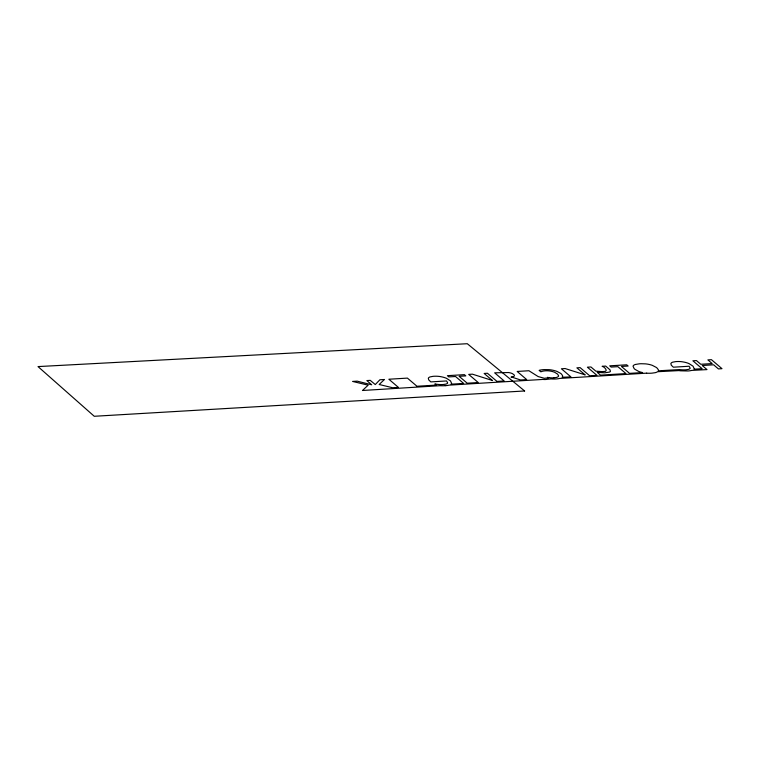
<?xml version="1.0" encoding="UTF-8"?>
<svg xmlns="http://www.w3.org/2000/svg" width="760" height="760" viewBox="0 0 760 760"><rect width="100%" height="100%" fill="white"/><g stroke="black" fill="none" stroke-linecap="round" stroke-linejoin="round"><path stroke-width="1.14" d="M451.098 384.19L463.647 383.43L455.534 376.504L448.827 376.912L447.383 375.677L464.398 374.651L465.842 375.887L459.116 376.295L467.229 383.211L478.24 382.546L468.683 374.395L472.397 374.167L491.653 380.237A13.338 4.645 6.9 0 1 492.47 380.56L484.139 373.454L487.417 373.255L496.973 381.416L504.184 380.978L494.627 372.818L508.544 372.542A7.068 2.46 6.9 0 1 510.026 372.827L510.359 372.913A6.061 2.109 6.9 0 1 512.411 373.635L514.035 374.794A6.232 2.175 6.9 0 1 514.102 376.209A5.757 2.004 6.9 0 1 513.256 376.656L511.072 377.131A5.529 1.928 6.9 0 1 512.477 377.321L520.581 379.981L526.718 379.61L517.17 371.45L528.913 370.737L538.118 376.551L544.388 378.299A4.028 1.406 6.9 0 0 545.87 378.043L548.454 378.29L547.371 377.359L548.653 377.568M646.646 373.16L559.711 378.433A13.689 4.769 6.9 0 1 551.019 378.917L547.323 379.278A6.165 2.147 6.9 0 1 542.934 379.43L449.112 385.139A12.569 4.38 6.9 0 1 445.255 385.681M451.278 384.019A10.241 3.572 6.9 0 0 451.62 383.467L450.528 380.94L446.519 378.328A12.179 4.246 6.9 0 0 443.517 377.292A12.645 4.408 6.9 0 0 441.835 376.884L440.154 376.561A10.213 3.562 6.9 0 0 436.259 376.219L434.606 376.238A13.784 4.807 6.9 0 0 433.01 376.342L430.169 376.884A8.407 2.935 6.9 0 0 428.754 377.663L428.602 377.824A9.662 3.363 6.9 0 0 428.327 378.328L428.773 379.943L430.815 381.9L446.604 380.94L447.64 382.888A6.944 2.422 6.9 0 1 445.759 384.151L443.403 384.503A12.065 4.208 6.9 0 1 437.009 384.294L434.872 383.952L436.221 385.092L416.974 386.26L407.417 378.109L388.854 379.231L398.411 387.391L392.644 387.742L379.164 384.493L384.465 379.497L379.895 379.772L375.278 384.57L370.243 380.361L366.842 380.57L371.697 384.788L357.181 381.149L352.573 381.434L368.153 385.168L362.463 390.488L439.85 385.7A17.841 6.222 6.9 0 0 445.246 385.681M553.803 377.824A9.804 3.42 6.9 0 1 548.663 377.568M553.793 377.815A10.801 3.762 6.9 0 0 554.619 377.748L556.348 377.463A7.401 2.584 6.9 0 0 558.115 376.684A7.971 2.774 6.9 0 0 558.591 375.858L557.602 374.129L554.8 372.362A9.044 3.154 6.9 0 0 551.304 371.269L550.886 371.184A7.752 2.698 6.9 0 0 547.494 370.785L545.784 370.794A10.345 3.61 6.9 0 0 540.864 371.849L539.125 370.367A13.614 4.75 6.9 0 1 544.483 369.597L548.957 369.654A11.362 3.961 6.9 0 1 553.242 370.31A12.16 4.237 6.9 0 1 557.099 371.469L560.51 373.293A19.76 6.887 6.9 0 1 561.478 374.081L562.59 375.697A11.495 4.009 6.9 0 1 562.077 377.264L570.95 376.922L561.393 368.771L565.107 368.543L584.364 374.613A13.338 4.645 6.9 0 1 585.181 374.937L576.859 367.83L580.127 367.631L589.684 375.791L596.942 375.345L587.385 367.194L590.938 366.976L595.859 371.174L601.54 371.564A13.461 4.693 6.9 0 0 603.697 371.516C608.712 371.944 605.036 366.994 602.119 366.301L605.701 366.082L610.042 369.882L610.403 371.402A6.127 2.137 6.9 0 1 609.567 372.058L604.665 372.827L597.255 372.362L600.495 375.136L625.964 373.587L617.851 366.662L611.144 367.07L609.7 365.835L626.715 364.809L628.159 366.035L621.433 366.443L629.546 373.369L642.618 372.58L641.782 372.381A11.628 4.056 6.9 0 1 638.656 371.402L635.028 369.379A21.764 7.59 6.9 0 1 634.125 368.572L633.051 366.253A10.564 3.686 6.9 0 1 633.659 365.322A9.87 3.439 6.9 0 1 635.36 364.477L639.226 363.831A18.05 6.289 6.9 0 1 641.136 363.726L645.515 363.869A11.058 3.857 6.9 0 1 652.336 365.36L656.193 367.365A21.166 7.381 6.9 0 1 657.125 368.125L658.293 369.654A11.799 4.114 6.9 0 1 658.303 370.823L679.544 369.578A12.065 4.208 6.9 0 0 685.947 369.797L688.294 369.436A6.944 2.422 6.9 0 0 690.175 368.182L689.139 366.234L673.35 367.194L671.308 365.237L670.861 363.622A9.662 3.363 6.9 0 1 671.146 363.109L671.289 362.957A8.407 2.935 6.9 0 1 672.704 362.178L675.545 361.637A13.784 4.807 6.9 0 1 677.141 361.522L678.794 361.513A10.213 3.562 6.9 0 1 682.689 361.855L684.37 362.168A12.645 4.408 6.9 0 1 686.052 362.577A12.179 4.246 6.9 0 1 689.054 363.622L693.044 366.206L694.184 368.666A10.336 3.6 6.9 0 1 693.899 369.208L702.145 368.704L692.873 360.791L696.454 360.572L700.786 364.277L712.186 363.584L707.855 359.888L711.436 359.67L722 368.685L718.418 368.904L713.621 364.809L702.221 365.503L707.019 369.597L691.733 370.405A12.492 4.351 6.9 0 1 687.79 370.975L680.514 370.813A10.697 3.733 6.9 0 1 678.994 370.595L657.542 371.716A10.649 3.715 6.9 0 1 655.196 372.685L651.966 373.151A14.193 4.949 6.9 0 1 646.646 373.169M524.619 390.972L94.259 416.28L38 366.586L467.295 343.719L524.619 390.972"/></g></svg>
